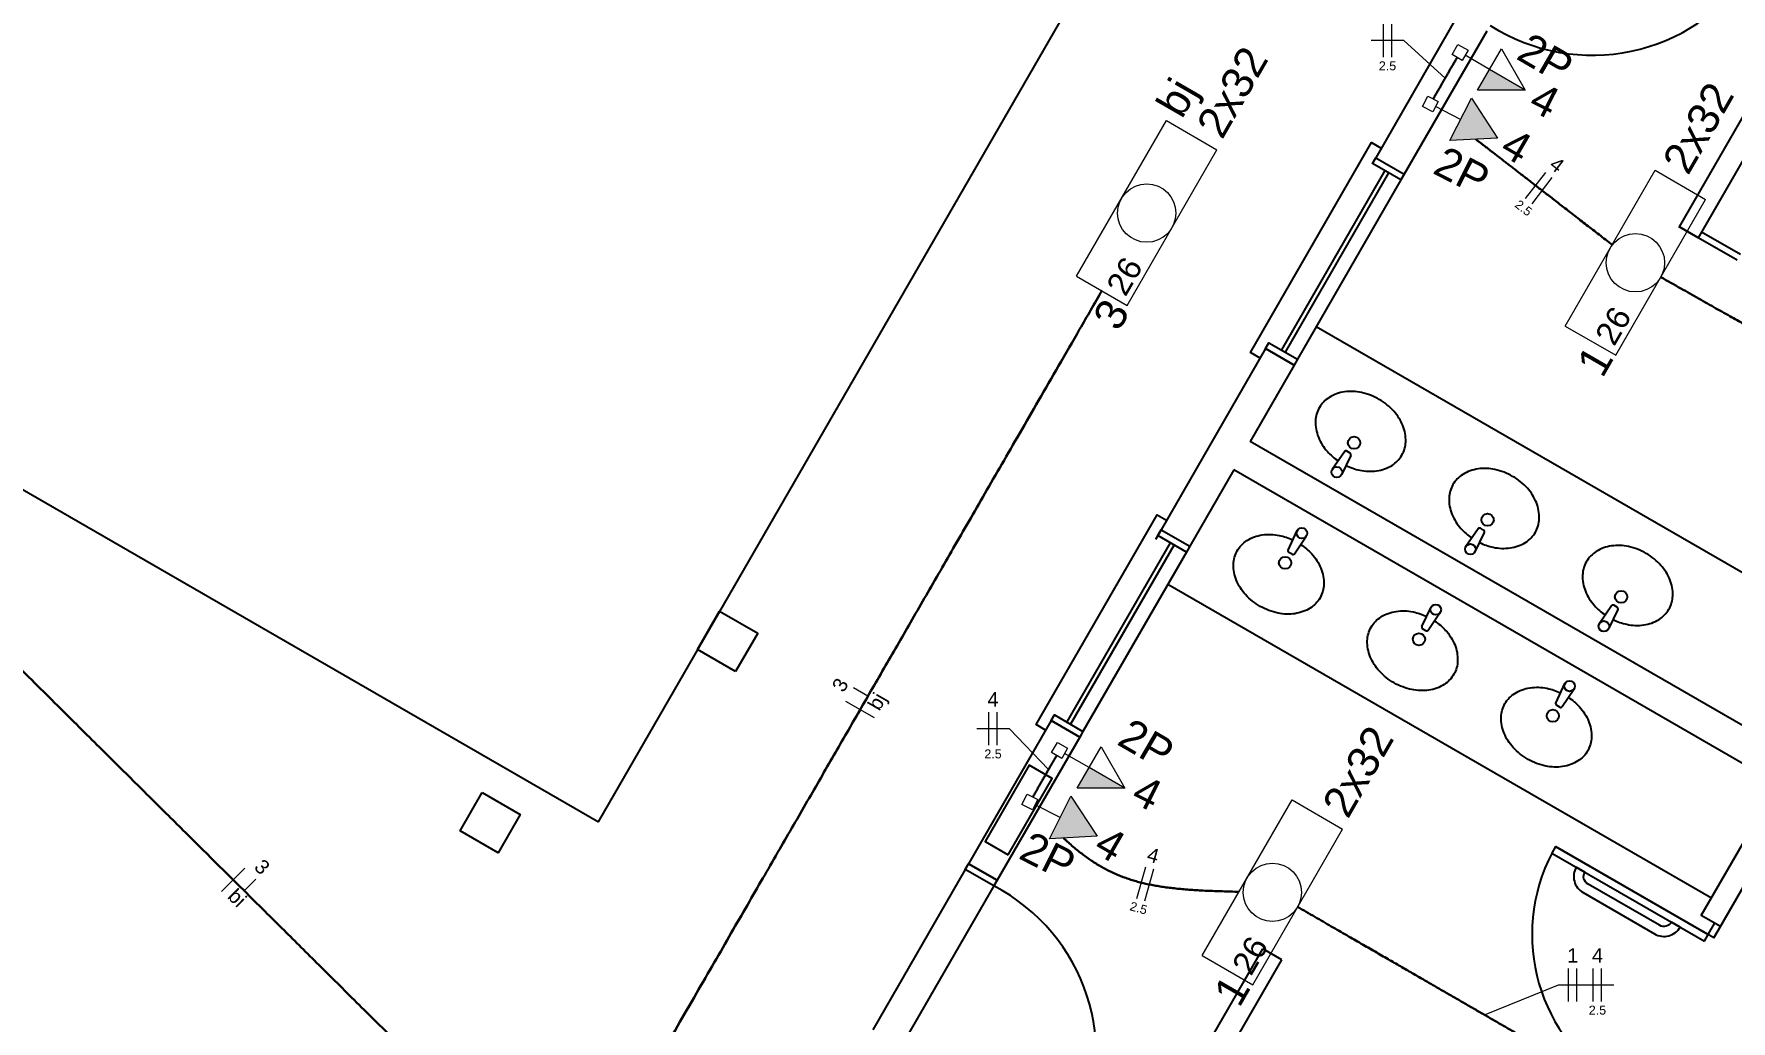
# Model space of a CAD drawing. Extents: x 210 to 779, y 61 to 241.
# Drawn here: x 496.35 to 504.06, y 193.29 to 197.77 of the extents above; entities that cross this region are included whole.
import ezdxf

# ---------------------------------------------------------------- set-up
doc = ezdxf.new("R2010")
doc.units = 0
doc.header["$LTSCALE"] = 2
doc.linetypes.add('DASHDOT', pattern=[25.4, 12.7, -6.35, 0, -6.35])
doc.layers.get('0').update_dxf_attribs({"linetype": 'CONTINUOUS'})
for name, color, linetype in [('A-BARRA', 2, 'CONTINUOUS'), ('A-JANEL', 3, 'CONTINUOUS'), ('A-PAREDE', 5, 'CONTINUOUS'), ('A-PILAR_EIXO', 5, 'DASHDOT'), ('A-PISOS-NIVEL', 1, 'CONTINUOUS'), ('A-WC', 1, 'CONTINUOUS'), ('ARQ-ALV-CORTE', 5, 'CONTINUOUS'), ('ARQ-ALV-VISTA2', 2, 'CONTINUOUS'), ('ARQ-BNC-VISTA', 1, 'CONTINUOUS'), ('ARQ-ESQ-VISTA1', 2, 'CONTINUOUS'), ('ARQ-ESQ-VISTA2', 1, 'CONTINUOUS'), ('PAG', 1, 'CONTINUOUS')]:
    doc.layers.add(name, color=color, linetype=linetype)
for name, color, linetype, lineweight in [('EL-Condutos', 4, 'CONTINUOUS', 30), ('EL-Fios', 9, 'CONTINUOUS', 20), ('EL-Textos fios', 7, 'CONTINUOUS', 20), ('EL-Textos pontos', 5, 'CONTINUOUS', 20), ('P-SIMBOL', 5, 'CONTINUOUS', 20)]:
    doc.layers.add(name, color=color, linetype=linetype, lineweight=lineweight)
doc.styles.add('Arial', font='arial.ttf')

msp = doc.modelspace()

# ---------------------------------------------------------------- hatches: boundary and pattern name
at = {"layer": 'P-SIMBOL', "linetype": 'Continuous'}
for points in [[(502.9586, 197.606), (503.1208, 197.5118), (502.9043, 197.5124)], [(502.7788, 197.2827), (502.995, 197.2947), (502.8766, 197.4759)], [(501.1401, 194.437), (501.3022, 194.3428), (501.0857, 194.3434)], [(500.9603, 194.1138), (501.1765, 194.1258), (501.058, 194.307)]]:
    msp.add_hatch(color=256, dxfattribs=at).paths.add_polyline_path(points)

# ---------------------------------------------------------------- linework, layer by layer
at = {"color": 8}
msp.add_line((503.9051, 196.8435), (503.8181, 196.8935), dxfattribs=at)
at = {"layer": 'A-BARRA', "color": 251}
msp.add_lwpolyline([(503.7085, 193.6817, 0.414214), (503.8246, 193.7129), (503.8246, 193.7129), (503.7857, 193.7353, -0.414214), (503.731, 193.7207), (503.4062, 193.9081, -0.414214), (503.3915, 193.9627), (503.3525, 193.9852), (503.3525, 193.9852, 0.414214), (503.3837, 193.8691)], format="xyb", close=True, dxfattribs=at)
at = {"layer": 'A-JANEL', "color": 251}
msp.add_line((502.4418, 197.2053), (502.5717, 197.1303), dxfattribs=at)
at = {"layer": 'A-PAREDE', "color": 251}
for p, q in [((502.8165, 197.8549), (502.4418, 197.2053)), ((502.9465, 197.78), (502.5717, 197.1303)), ((502.4418, 197.2053), (502.5717, 197.1303)), ((505.7269, 193.6941), (501.8722, 195.9176)), ((505.6519, 193.5642), (501.7972, 195.7877)), ((500.9678, 194.6499), (500.5931, 194.0002)), ((500.9678, 194.6499), (501.0977, 194.575)), ((501.0977, 194.575), (500.723, 193.9253)), ((500.723, 193.9253), (500.5931, 194.0002))]:
    msp.add_line(p, q, dxfattribs=at)
for points in [[(500.7725, 194.0411), (500.9723, 194.3876), (500.8684, 194.4475), (500.6685, 194.101)], [(498.3842, 194.3235), (498.5574, 194.2235), (498.4574, 194.0503), (498.2842, 194.1503)]]:
    msp.add_lwpolyline(points, close=True, dxfattribs=at)
at = {"layer": 'A-PILAR_EIXO', "color": 251}
msp.add_lwpolyline([(499.6353, 195.0465), (499.5353, 194.8733), (499.3621, 194.9733), (499.4621, 195.1465)], close=True, dxfattribs=at)
at = {"layer": 'A-PISOS-NIVEL', "color": 251}
for p, q in [((498.9131, 194.19), (502.0485, 199.6256)), ((495.5757, 196.1151), (498.9131, 194.19))]:
    msp.add_line(p, q, dxfattribs=at)
at = {"layer": 'A-WC', "color": 251}
for p, q in [((504.0833, 196.7399), (503.9062, 196.8421)), ((504.0983, 196.7659), (503.9212, 196.868)), ((503.2589, 194.0787), (503.2424, 194.0487)), ((503.2589, 194.0787), (503.9519, 193.679)), ((503.9779, 193.664), (503.2589, 194.0787)), ((503.2424, 194.0487), (503.9348, 193.6493)), ((503.9348, 193.6493), (503.9519, 193.679)), ((503.9519, 193.679), (503.9811, 193.7297)), ((503.9779, 193.664), (504.0071, 193.7147))]:
    msp.add_line(p, q, dxfattribs=at)
at = {"layer": 'ARQ-ALV-CORTE', "color": 251}
for p, q in [((500.9678, 194.6499), (501.0977, 194.575)), ((500.5931, 194.0002), (500.723, 193.9253)), ((500.5781, 193.9743), (500.1584, 193.2466)), ((500.708, 193.8993), (500.3058, 193.202))]:
    msp.add_line(p, q, dxfattribs=at)
msp.add_lwpolyline([(500.723, 193.9253), (500.708, 193.8993), (500.5781, 193.9743), (500.5931, 194.0002)], close=True, dxfattribs=at)
msp.add_arc((500.31, 193.1328), 0.8637, 333.86381, 62.56006, dxfattribs=at)
at = {"layer": 'ARQ-ALV-VISTA2', "color": 251, "ltscale": 0.1}
for p, q in [((504.4856, 198.0466), (503.8196, 196.892)), ((504.5722, 197.9967), (503.9062, 196.8421)), ((503.9062, 196.8421), (503.8196, 196.892)), ((501.9421, 196.339), (501.4675, 195.5161)), ((501.9421, 196.339), (502.0721, 196.2641)), ((501.9421, 196.339), (502.0721, 196.2641)), ((502.0721, 196.2641), (501.8722, 195.9176)), ((502.3002, 195.8706), (502.2449, 195.7898)), ((502.3289, 195.854), (502.2864, 195.7657)), ((502.3257, 195.8644), (502.3108, 195.873)), ((501.7972, 195.7877), (501.5974, 195.4412)), ((501.4675, 195.5161), (501.4425, 195.4728)), ((501.4675, 195.5161), (501.5974, 195.4412)), ((501.4675, 195.5161), (501.5974, 195.4412)), ((501.4675, 195.5161), (501.5974, 195.4412)), ((502.044, 195.4241), (502.0858, 195.5127)), ((502.0727, 195.4077), (502.1275, 195.4889)), ((502.9066, 195.5209), (502.8512, 195.44)), ((502.9352, 195.5043), (502.8928, 195.416)), ((502.932, 195.5147), (502.9172, 195.5233)), ((502.0622, 195.4052), (502.0472, 195.4137)), ((502.6519, 195.077), (502.6937, 195.1656)), ((503.5129, 195.1711), (503.4576, 195.0903)), ((503.5416, 195.1545), (503.4991, 195.0662)), ((503.5384, 195.1649), (503.5235, 195.1735)), ((502.6701, 195.0581), (502.6551, 195.0666)), ((502.6806, 195.0606), (502.7354, 195.1418)), ((503.2597, 194.7299), (503.3016, 194.8185)), ((503.2885, 194.7135), (503.3433, 194.7948)), ((503.2779, 194.7111), (503.263, 194.7195)), ((503.9205, 193.7647), (504.266, 194.3637)), ((504.0029, 193.7073), (504.3526, 194.3137)), ((504.0071, 193.7147), (503.9205, 193.7647)), ((501.2628, 192.4595), (501.9288, 193.6141)), ((502.0154, 193.5641), (501.9288, 193.6141)), ((501.3494, 192.4095), (502.0154, 193.5641))]:
    msp.add_line(p, q, dxfattribs=at)
for points in [[(502.087, 196.2901), (502.0721, 196.2641), (501.9421, 196.339), (501.9571, 196.365)], [(501.5974, 195.4412), (501.5824, 195.4152), (501.4525, 195.4901), (501.4675, 195.5161)]]:
    msp.add_lwpolyline(points, close=True, dxfattribs=at)
for points in [[(502.3069, 195.8083, 0.059992), (502.3695, 195.7866, 0.087531), (502.4462, 195.7836, 0.105501), (502.5161, 195.8088, 0.123031), (502.5605, 195.8548, 0.123031), (502.5782, 195.9162, 0.105501), (502.5652, 195.9893, 0.087531), (502.5244, 196.0543, 0.07802), (502.4576, 196.1084, 0.07802), (502.3774, 196.1394, 0.087531), (502.3006, 196.1424, 0.105501), (502.2308, 196.1172, 0.123031), (502.1863, 196.0713, 0.123031), (502.1687, 196.0098, 0.105501), (502.1816, 195.9367, 0.087531), (502.2224, 195.8717, 0.059024), (502.2716, 195.8288, 0.07802)], [(502.9132, 195.4585, 0.059992), (502.9759, 195.4368, 0.087531), (503.0526, 195.4339, 0.105501), (503.1224, 195.4591, 0.123031), (503.1669, 195.505, 0.123031), (503.1845, 195.5664, 0.105501), (503.1716, 195.6395, 0.087531), (503.1308, 195.7046, 0.07802), (503.0639, 195.7587, 0.07802), (502.9837, 195.7897, 0.087531), (502.907, 195.7926, 0.105501), (502.8372, 195.7674, 0.123031), (502.7927, 195.7215, 0.123031), (502.7751, 195.6601, 0.105501), (502.788, 195.587, 0.087531), (502.8288, 195.5219, 0.059024), (502.8779, 195.479, 0.07802)], [(502.1011, 195.4498, -0.059992), (502.1515, 195.4066, -0.087531), (502.1927, 195.3419, -0.105501), (502.2062, 195.2689, -0.123031), (502.189, 195.2073, -0.123031), (502.1448, 195.1611, -0.105501), (502.0752, 195.1354, -0.087531), (501.9985, 195.1378, -0.07802), (501.918, 195.1682, -0.07802), (501.8508, 195.2219, -0.087531), (501.8095, 195.2866, -0.105501), (501.796, 195.3596, -0.123031), (501.8133, 195.4212, -0.123031), (501.8574, 195.4674, -0.105501), (501.927, 195.4931, -0.087531), (502.0038, 195.4907, -0.059024), (502.0656, 195.4699, -0.07802)], [(503.5196, 195.1087, 0.059992), (503.5822, 195.0871, 0.087531), (503.659, 195.0841, 0.105501), (503.7288, 195.1093, 0.123031), (503.7732, 195.1552, 0.123031), (503.7909, 195.2167, 0.105501), (503.7779, 195.2898, 0.087531), (503.7371, 195.3548, 0.07802), (503.6703, 195.4089, 0.07802), (503.5901, 195.4399, 0.087531), (503.5133, 195.4429, 0.105501), (503.4435, 195.4177, 0.123031), (503.3991, 195.3718, 0.123031), (503.3814, 195.3103, 0.105501), (503.3944, 195.2372, 0.087531), (503.4352, 195.1722, 0.059024), (503.4843, 195.1293, 0.07802)], [(502.709, 195.1027, -0.059992), (502.7594, 195.0596, -0.087531), (502.8006, 194.9948, -0.105501), (502.8141, 194.9218, -0.123031), (502.7969, 194.8602, -0.123031), (502.7527, 194.814, -0.105501), (502.6831, 194.7883, -0.087531), (502.6063, 194.7907, -0.07802), (502.5259, 194.8212, -0.07802), (502.4587, 194.8748, -0.087531), (502.4174, 194.9395, -0.105501), (502.4039, 195.0125, -0.123031), (502.4211, 195.0741, -0.123031), (502.4653, 195.1203, -0.105501), (502.5349, 195.146, -0.087531), (502.6117, 195.1436, -0.059024), (502.6735, 195.1228, -0.07802)], [(503.3169, 194.7556, -0.059992), (503.3672, 194.7125, -0.087531), (503.4085, 194.6477, -0.105501), (503.422, 194.5747, -0.123031), (503.4048, 194.5132, -0.123031), (503.3606, 194.4669, -0.105501), (503.291, 194.4412, -0.087531), (503.2142, 194.4436, -0.07802), (503.1338, 194.4741, -0.07802), (503.0666, 194.5277, -0.087531), (503.0253, 194.5924, -0.105501), (503.0118, 194.6655, -0.123031), (503.029, 194.727, -0.123031), (503.0732, 194.7732, -0.105501), (503.1428, 194.7989, -0.087531), (503.2196, 194.7965, -0.059024), (503.2814, 194.7758, -0.07802)]]:
    msp.add_lwpolyline(points, format="xyb", dxfattribs=at)
for centre, radius in [((502.3436, 195.9114), 0.0278), ((502.2656, 195.7778), 0.024), ((502.9499, 195.5616), 0.0278), ((502.1067, 195.5008), 0.024), ((502.872, 195.428), 0.024), ((502.0306, 195.3661), 0.0278), ((503.5563, 195.2119), 0.0278), ((502.7146, 195.1537), 0.024), ((503.4783, 195.0782), 0.024), ((502.6385, 195.019), 0.0278), ((503.3225, 194.8066), 0.024), ((503.2464, 194.6719), 0.0278)]:
    msp.add_circle(centre, radius, dxfattribs=at)
for centre, start, end in [((502.3068, 195.8661), 59.94509, 145.59154), ((502.3217, 195.8575), 334.29865, 59.94509), ((502.9132, 195.5163), 59.94509, 145.59154), ((502.928, 195.5077), 334.29865, 59.94509), ((502.0512, 195.4207), 154.70647, 240.35291), ((502.0661, 195.4122), 240.35291, 325.99936), ((503.5195, 195.1666), 59.94509, 145.59154), ((503.5344, 195.158), 334.29865, 59.94509), ((502.6591, 195.0736), 154.70647, 240.35291), ((502.674, 195.0651), 240.35291, 325.99936), ((503.267, 194.7265), 154.70647, 240.35291), ((503.2819, 194.718), 240.35291, 325.99936)]:
    msp.add_arc(centre, 0.008, start, end, dxfattribs=at)
at = {"layer": 'ARQ-BNC-VISTA', "color": 251}
for p, q in [((504.6407, 195.0133), (502.172, 196.4373)), ((503.9662, 193.8439), (501.4975, 195.2679))]:
    msp.add_line(p, q, dxfattribs=at)
at = {"layer": 'ARQ-ESQ-VISTA1', "color": 251}
for p, q in [((502.4832, 197.1468), (502.0137, 196.3329)), ((502.5005, 197.1368), (502.031, 196.3229)), ((502.5567, 197.1043), (502.087, 196.2901)), ((501.5088, 195.4576), (501.0394, 194.6437)), ((501.5262, 195.4476), (501.0567, 194.6337)), ((501.5824, 195.4152), (501.1127, 194.6009))]:
    msp.add_line(p, q, dxfattribs=at)
for points in [[(501.9171, 196.2957), (501.8738, 196.3207), (502.4235, 197.2736), (502.4668, 197.2486)], [(500.9428, 194.6066), (500.8995, 194.6316), (501.4491, 195.5844), (501.4924, 195.5594)]]:
    msp.add_lwpolyline(points, dxfattribs=at)
for points in [[(502.5717, 197.1303), (502.5567, 197.1043), (502.4268, 197.1793), (502.4418, 197.2053)], [(501.1127, 194.6009), (501.0977, 194.575), (500.9678, 194.6499), (500.9828, 194.6759)]]:
    msp.add_lwpolyline(points, close=True, dxfattribs=at)
at = {"layer": 'ARQ-ESQ-VISTA2', "color": 251, "linetype": 'Continuous'}
msp.add_arc((503.4257, 198.5343), 0.8637, 237.48553, 326.18179, dxfattribs=at)
at = {"layer": 'EL-Condutos', "linetype": 'Continuous'}
for points in [[(502.7031, 197.472), (502.708, 197.4806), (502.7126, 197.4886), (502.717, 197.4963), (502.7212, 197.5035), (502.7252, 197.5104), (502.7289, 197.5169), (502.7325, 197.5231), (502.736, 197.5291), (502.7393, 197.5349), (502.7425, 197.5404), (502.7456, 197.5458), (502.7486, 197.551), (502.7516, 197.5562), (502.7545, 197.5613), (502.7574, 197.5663), (502.7603, 197.5714), (502.7633, 197.5764), (502.7662, 197.5816), (502.7693, 197.5868), (502.7724, 197.5922), (502.7756, 197.5978), (502.7789, 197.6035), (502.7823, 197.6095), (502.7859, 197.6157), (502.7897, 197.6223), (502.7936, 197.6291), (502.7978, 197.6364), (502.8022, 197.644), (502.8069, 197.6521), (502.8118, 197.6606)], [(503.5159, 196.81), (503.4858, 196.8333), (503.4564, 196.856), (503.4278, 196.8782), (503.3999, 196.8998), (503.3727, 196.9208), (503.3462, 196.9413), (503.3204, 196.9613), (503.2952, 196.9808), (503.2708, 196.9997), (503.247, 197.0181), (503.2238, 197.036), (503.2014, 197.0534), (503.1795, 197.0703), (503.1583, 197.0867), (503.1377, 197.1026), (503.1177, 197.1181), (503.0983, 197.1331), (503.0795, 197.1476), (503.0613, 197.1617), (503.0437, 197.1753), (503.0266, 197.1885), (503.0101, 197.2013), (502.9941, 197.2137), (502.9787, 197.2256), (502.9638, 197.2371), (502.9494, 197.2483), (502.9355, 197.259), (502.9222, 197.2693), (502.9093, 197.2793), (502.8969, 197.2889)], [(505.4587, 195.6892), (505.3688, 195.74), (505.2857, 195.787), (505.2089, 195.8305), (505.1377, 195.8707), (505.0719, 195.908), (505.0108, 195.9425), (504.9541, 195.9746), (504.9012, 196.0045), (504.8517, 196.0325), (504.805, 196.0589), (504.7607, 196.084), (504.7184, 196.1079), (504.6775, 196.1311), (504.6375, 196.1537), (504.598, 196.176), (504.5586, 196.1983), (504.5186, 196.2209), (504.4777, 196.2441), (504.4354, 196.268), (504.3911, 196.293), (504.3444, 196.3194), (504.2949, 196.3475), (504.242, 196.3774), (504.1853, 196.4095), (504.1242, 196.444), (504.0584, 196.4813), (503.9872, 196.5215), (503.9104, 196.565), (503.8273, 196.612), (503.7374, 196.6628)], [(498.9831, 192.764), (499.0849, 192.9403), (499.1809, 193.1066), (499.2715, 193.2635), (499.3572, 193.412), (499.4384, 193.5525), (499.5154, 193.6859), (499.5887, 193.8129), (499.6588, 193.9342), (499.7259, 194.0505), (499.7906, 194.1625), (499.8532, 194.2709), (499.9141, 194.3765), (499.9738, 194.4799), (500.0327, 194.5819), (500.0912, 194.6832), (500.1497, 194.7845), (500.2086, 194.8865), (500.2683, 194.9899), (500.3293, 195.0955), (500.3919, 195.2039), (500.4565, 195.3159), (500.5237, 195.4322), (500.5937, 195.5535), (500.667, 195.6805), (500.744, 195.8139), (500.8252, 195.9545), (500.9109, 196.1029), (501.0015, 196.2599), (501.0975, 196.4262), (501.1993, 196.6024)], [(495.8, 195.3686), (495.9365, 195.2331), (496.0647, 195.106), (496.1851, 194.9866), (496.2984, 194.8743), (496.405, 194.7685), (496.5056, 194.6687), (496.6009, 194.5742), (496.6914, 194.4844), (496.7777, 194.3988), (496.8604, 194.3168), (496.9401, 194.2377), (497.0175, 194.161), (497.093, 194.0861), (497.1674, 194.0123), (497.2412, 193.9391), (497.315, 193.866), (497.3894, 193.7922), (497.465, 193.7172), (497.5424, 193.6404), (497.6222, 193.5612), (497.705, 193.4791), (497.7915, 193.3933), (497.8821, 193.3034), (497.9775, 193.2088), (498.0784, 193.1087), (498.1853, 193.0027), (498.2987, 192.8902), (498.4194, 192.7705), (498.5478, 192.6431), (498.6847, 192.5074)], [(500.8843, 194.3028), (500.8906, 194.3137), (500.8967, 194.3242), (500.9025, 194.3344), (500.9082, 194.3441), (500.9136, 194.3535), (500.9188, 194.3626), (500.9238, 194.3713), (500.9286, 194.3797), (500.9333, 194.3877), (500.9377, 194.3954), (500.942, 194.4028), (500.9461, 194.4099), (500.95, 194.4167), (500.9537, 194.4232), (500.9573, 194.4293), (500.9607, 194.4352), (500.9639, 194.4409), (500.967, 194.4462), (500.9699, 194.4513), (500.9727, 194.4561), (500.9754, 194.4607), (500.9779, 194.465), (500.9802, 194.4691), (500.9824, 194.473), (500.9845, 194.4766), (500.9865, 194.48), (500.9884, 194.4832), (500.9901, 194.4863), (500.9917, 194.4891), (500.9932, 194.4917)], [(501.8209, 193.873), (501.7826, 193.8739), (501.7457, 193.875), (501.71, 193.8762), (501.6755, 193.8776), (501.6422, 193.8793), (501.61, 193.8813), (501.5788, 193.8837), (501.5487, 193.8863), (501.5195, 193.8895), (501.4911, 193.893), (501.4636, 193.897), (501.4368, 193.9016), (501.4108, 193.9067), (501.3854, 193.9125), (501.3607, 193.9188), (501.3364, 193.9259), (501.3127, 193.9336), (501.2894, 193.9422), (501.2665, 193.9515), (501.2439, 193.9616), (501.2216, 193.9726), (501.1995, 193.9845), (501.1776, 193.9974), (501.1557, 194.0112), (501.134, 194.0261), (501.1122, 194.042), (501.0903, 194.0591), (501.0683, 194.0772), (501.0462, 194.0966), (501.0238, 194.1171)], [(503.7858, 192.8236), (503.7068, 192.8693), (503.6324, 192.9122), (503.5623, 192.9527), (503.4961, 192.9909), (503.4337, 193.0269), (503.3745, 193.0611), (503.3183, 193.0935), (503.2648, 193.1244), (503.2135, 193.154), (503.1643, 193.1824), (503.1167, 193.2099), (503.0705, 193.2366), (503.0252, 193.2627), (502.9806, 193.2885), (502.9363, 193.3141), (502.8921, 193.3396), (502.8474, 193.3654), (502.8022, 193.3915), (502.7559, 193.4182), (502.7083, 193.4457), (502.6591, 193.4741), (502.6079, 193.5037), (502.5543, 193.5346), (502.4982, 193.567), (502.439, 193.6012), (502.3765, 193.6373), (502.3104, 193.6754), (502.2403, 193.7159), (502.1659, 193.7589), (502.0869, 193.8045)]]:
    msp.add_spline(points, degree=3, dxfattribs=at)
at = {"layer": 'EL-Fios'}
for p, q in [((502.477, 197.6616), (502.477, 197.8116)), ((502.5145, 197.6616), (502.5145, 197.8116)), ((503.1225, 197.0195), (503.2143, 197.1382)), ((503.1522, 196.9966), (503.244, 197.1152)), ((500.1361, 194.761), (500.0711, 194.7985)), ((500.1655, 194.662), (500.0356, 194.737)), ((500.6854, 194.5381), (500.6854, 194.6881)), ((500.7229, 194.5381), (500.7229, 194.6881)), ((501.3577, 193.8419), (501.3976, 193.9865)), ((497.2004, 193.874), (497.306, 193.9804)), ((497.3036, 193.8772), (497.3564, 193.9305)), ((501.3939, 193.8319), (501.4337, 193.9765)), ((503.3177, 193.375), (503.3177, 193.525)), ((503.3552, 193.375), (503.3552, 193.525)), ((503.4302, 193.375), (503.4302, 193.525)), ((503.4677, 193.375), (503.4677, 193.525))]:
    msp.add_line(p, q, dxfattribs=at)
at = {"layer": 'EL-Textos fios'}
for p, q in [((502.5701, 197.7366), (502.4215, 197.7366)), ((502.7574, 197.5663), (502.5701, 197.7366)), ((500.7785, 194.6131), (500.6299, 194.6131)), ((500.9567, 194.4284), (500.7785, 194.6131)), ((502.9363, 193.3141), (503.2724, 193.45)), ((503.2724, 193.45), (503.5232, 193.45))]:
    msp.add_line(p, q, dxfattribs=at)
at = {"layer": 'P-SIMBOL'}
for p, q in [((502.7888, 197.674), (502.8154, 197.7198)), ((502.8154, 197.7198), (502.8613, 197.6932)), ((502.8613, 197.6932), (502.8346, 197.6473)), ((502.9043, 197.5124), (503.013, 197.6996)), ((503.013, 197.6996), (503.1208, 197.5118)), ((502.8346, 197.6473), (502.7888, 197.674)), ((502.9586, 197.606), (502.848, 197.6703)), ((503.1208, 197.5118), (502.9586, 197.606)), ((502.6542, 197.4374), (502.6781, 197.4847)), ((502.6781, 197.4847), (502.7255, 197.4608)), ((502.7255, 197.4608), (502.7015, 197.4135)), ((502.7788, 197.2827), (502.8766, 197.4759)), ((502.8766, 197.4759), (502.995, 197.2947)), ((503.1208, 197.5118), (502.9043, 197.5124)), ((502.7015, 197.4135), (502.6542, 197.4374)), ((502.8277, 197.3793), (502.7135, 197.4371)), ((501.0834, 196.6668), (501.4914, 197.3735)), ((501.4914, 197.3735), (501.7209, 197.241)), ((501.3129, 196.5343), (501.7209, 197.241)), ((502.995, 197.2947), (502.7788, 197.2827)), ((503.3027, 196.4413), (503.7107, 197.148)), ((503.7107, 197.148), (503.9402, 197.0155)), ((503.5322, 196.3088), (503.9402, 197.0155)), ((501.0834, 196.6668), (501.3129, 196.5343)), ((503.3027, 196.4413), (503.5322, 196.3088)), ((500.9702, 194.5051), (500.9969, 194.5509)), ((500.9969, 194.5509), (501.0427, 194.5243)), ((501.0857, 194.3434), (501.1945, 194.5306)), ((501.1945, 194.5306), (501.3022, 194.3428)), ((501.0161, 194.4784), (500.9702, 194.5051)), ((501.0427, 194.5243), (501.0161, 194.4784)), ((501.1401, 194.437), (501.0294, 194.5014)), ((501.3022, 194.3428), (501.1401, 194.437)), ((500.8356, 194.2685), (500.8596, 194.3158)), ((500.8596, 194.3158), (500.9069, 194.2919)), ((500.9603, 194.1138), (501.058, 194.307)), ((501.058, 194.307), (501.1765, 194.1258)), ((501.3022, 194.3428), (501.0857, 194.3434)), ((500.883, 194.2445), (500.8356, 194.2685)), ((500.9069, 194.2919), (500.883, 194.2445)), ((501.0092, 194.2104), (500.8949, 194.2682)), ((501.654, 193.5833), (502.062, 194.2899)), ((502.062, 194.2899), (502.2915, 194.1574)), ((501.8835, 193.4508), (502.2915, 194.1574)), ((501.1765, 194.1258), (500.9603, 194.1138)), ((501.654, 193.5833), (501.8835, 193.4508))]:
    msp.add_line(p, q, dxfattribs=at)
for centre in [(501.4022, 196.9539), (503.6214, 196.7284), (501.9728, 193.8704)]:
    msp.add_circle(centre, 0.1325, dxfattribs=at)
at = {"layer": 'PAG', "color": 251}
msp.add_arc((503.9519, 193.679), 0.8, 152.17189, 240.0228, dxfattribs=at)

# ---------------------------------------------------------------- texts
at = {"layer": 'EL-Textos fios', "attachment_point": 8, "line_spacing_factor": 0.798, "style": 'Arial'}
for s, insert, char_height, width in [('2.5', (502.4956, 197.6014), 0.04059, 0.146142), ('4', (500.7041, 194.714), 0.0653, 0.078366), ('2.5', (500.7041, 194.4779), 0.04059, 0.146142), ('1', (503.3366, 193.551), 0.0653, 0.078366), ('4', (503.4491, 193.551), 0.0653, 0.078366), ('2.5', (503.4491, 193.3149), 0.04059, 0.146142)]:
    msp.add_mtext(s, dxfattribs=dict(at, insert=insert, char_height=char_height, width=width))
for s, insert, char_height, width, rotation in [('4', (503.2453, 197.1475), 0.0653, 0.078366, 322.2773), ('2.5', (503.1008, 196.9606), 0.04059, 0.146142, 322.2773), ('3', (500.0389, 194.7952), 0.0653, 0.078366, 60.00014), ('bj', (500.2226, 194.711), 0.06531, 0.156732, 60.00014), ('4', (501.4228, 194.0067), 0.0653, 0.078366, 344.58255), ('3', (497.3617, 193.9623), 0.0653, 0.078366, 315.23565), ('bi', (497.2482, 193.8218), 0.06531, 0.156732, 315.23565), ('2.5', (501.3596, 193.7789), 0.04059, 0.146142, 344.58255)]:
    msp.add_mtext(s, dxfattribs=dict(at, insert=insert, char_height=char_height, width=width, rotation=rotation))
at = {"layer": 'EL-Textos pontos', "char_height": 0.1412, "line_spacing_factor": 0.798, "style": 'Arial'}
for s, insert, width, attachment_point, rotation in [('2x32', (501.7462, 197.2823), 0.67776, 7, 60.00014), ('2P', (503.1785, 197.5963), 0.33888, 8, 329.84034), ('bj', (501.5986, 197.356), 0.33888, 7, 60.00014), ('2x32', (503.8621, 197.1197), 0.67776, 7, 60.00014), ('4', (503.1782, 197.403), 0.16944, 8, 333.16923), ('4', (503.046, 197.1972), 0.16944, 8, 329.84034), ('2P', (502.8026, 197.0827), 0.33888, 8, 333.16923), ('3', (501.2757, 196.4106), 0.16944, 7, 60.00014), ('1', (503.4712, 196.2003), 0.16944, 7, 60.00014), ('2P', (501.3655, 194.4842), 0.33888, 8, 329.84034), ('2x32', (502.3172, 194.1983), 0.67776, 7, 60.00014), ('4', (501.373, 194.2593), 0.16944, 8, 333.16923), ('4', (501.2014, 194.0277), 0.16944, 8, 329.84034), ('2P', (500.9221, 193.9725), 0.33888, 8, 333.16923), ('1', (501.8222, 193.3423), 0.16944, 7, 60.00014)]:
    msp.add_mtext(s, dxfattribs=dict(at, insert=insert, width=width, attachment_point=attachment_point, rotation=rotation))
at = {"layer": 'P-SIMBOL', "char_height": 0.1059, "width": 0.25416, "attachment_point": 7, "rotation": 60.00014, "line_spacing_factor": 0.798, "style": 'Arial'}
for insert in [(501.3068, 196.5694), (503.5263, 196.3444), (501.8773, 193.4859)]:
    msp.add_mtext('26', dxfattribs=dict(at, insert=insert))

doc.saveas('drawing.dxf')
